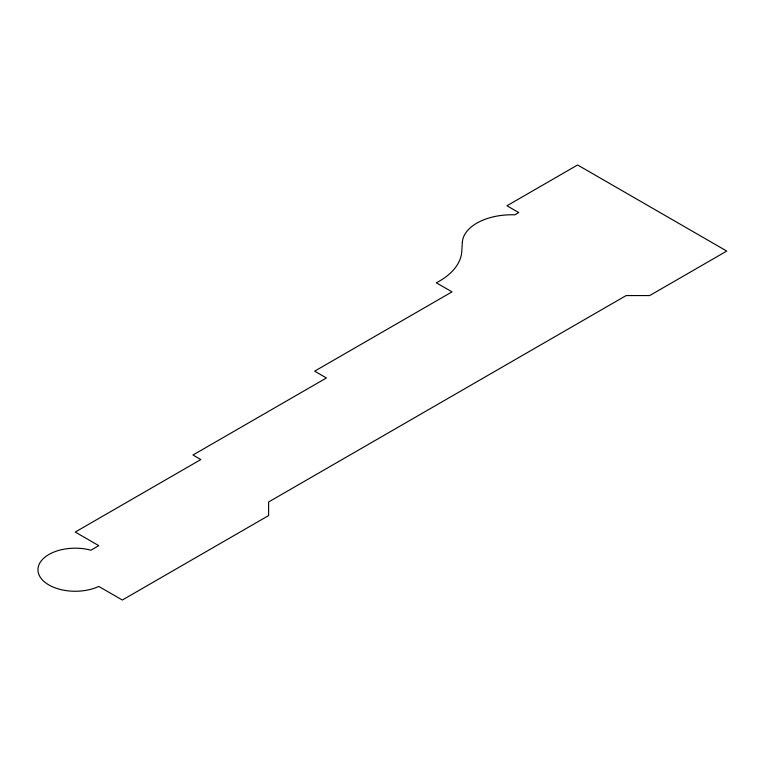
<?xml version="1.0" encoding="UTF-8"?>
<svg xmlns="http://www.w3.org/2000/svg" width="765" height="765" viewBox="0 0 765 765"><rect width="100%" height="100%" fill="white"/><g stroke="black" fill="none" stroke-linecap="round" stroke-linejoin="round"><path stroke-width="1.15" d="M462.347 242.323L461.783 251.446A76.538 44.188 0 0 1 436.318 282.801L452.019 291.867L314.645 371.168L326.426 377.967L192.981 455.012L200.832 459.545L75.238 532.058L98.781 545.646L90.939 550.178A37.303 21.535 0 0 0 44.169 557.828A37.303 21.535 0 0 0 50.194 585.674A37.303 21.535 0 0 0 98.781 586.439L122.333 600.028L268.601 515.581L268.601 501.993L626.143 295.567L649.686 295.567L726.75 251.073L577.604 164.972L506.966 205.756L518.737 212.555L514.816 214.822A49.495 28.573 0 0 0 462.347 242.323"/></g></svg>
